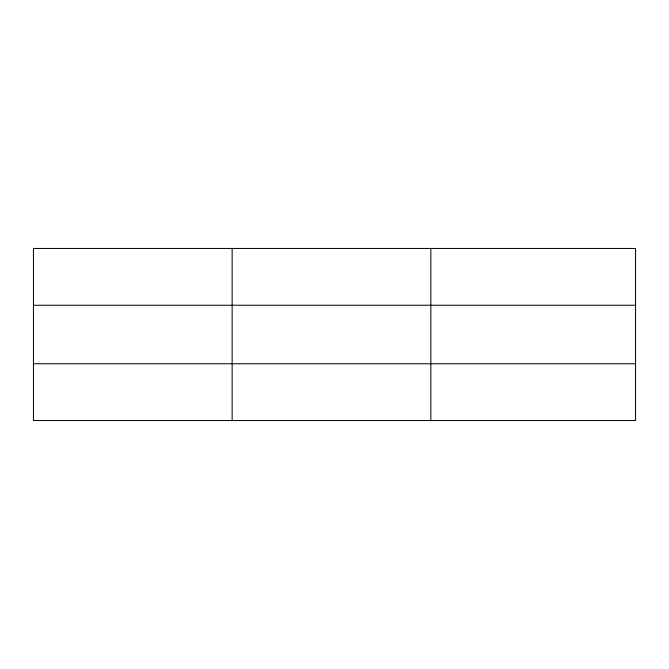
<?xml version="1.0" encoding="UTF-8"?>
<svg xmlns="http://www.w3.org/2000/svg" width="669" height="669" viewBox="0 0 669 669"><rect width="100%" height="100%" fill="white"/><g stroke="black" fill="none" stroke-linecap="round" stroke-linejoin="round"><path stroke-width="1" d="M232.143 420.542L232.143 248.458M430.836 420.542L430.836 248.458M33.45 305.248L635.55 305.248M33.45 363.752L635.55 363.752M635.55 248.458L635.55 420.542L33.45 420.542L33.45 248.458L635.55 248.458"/></g></svg>
